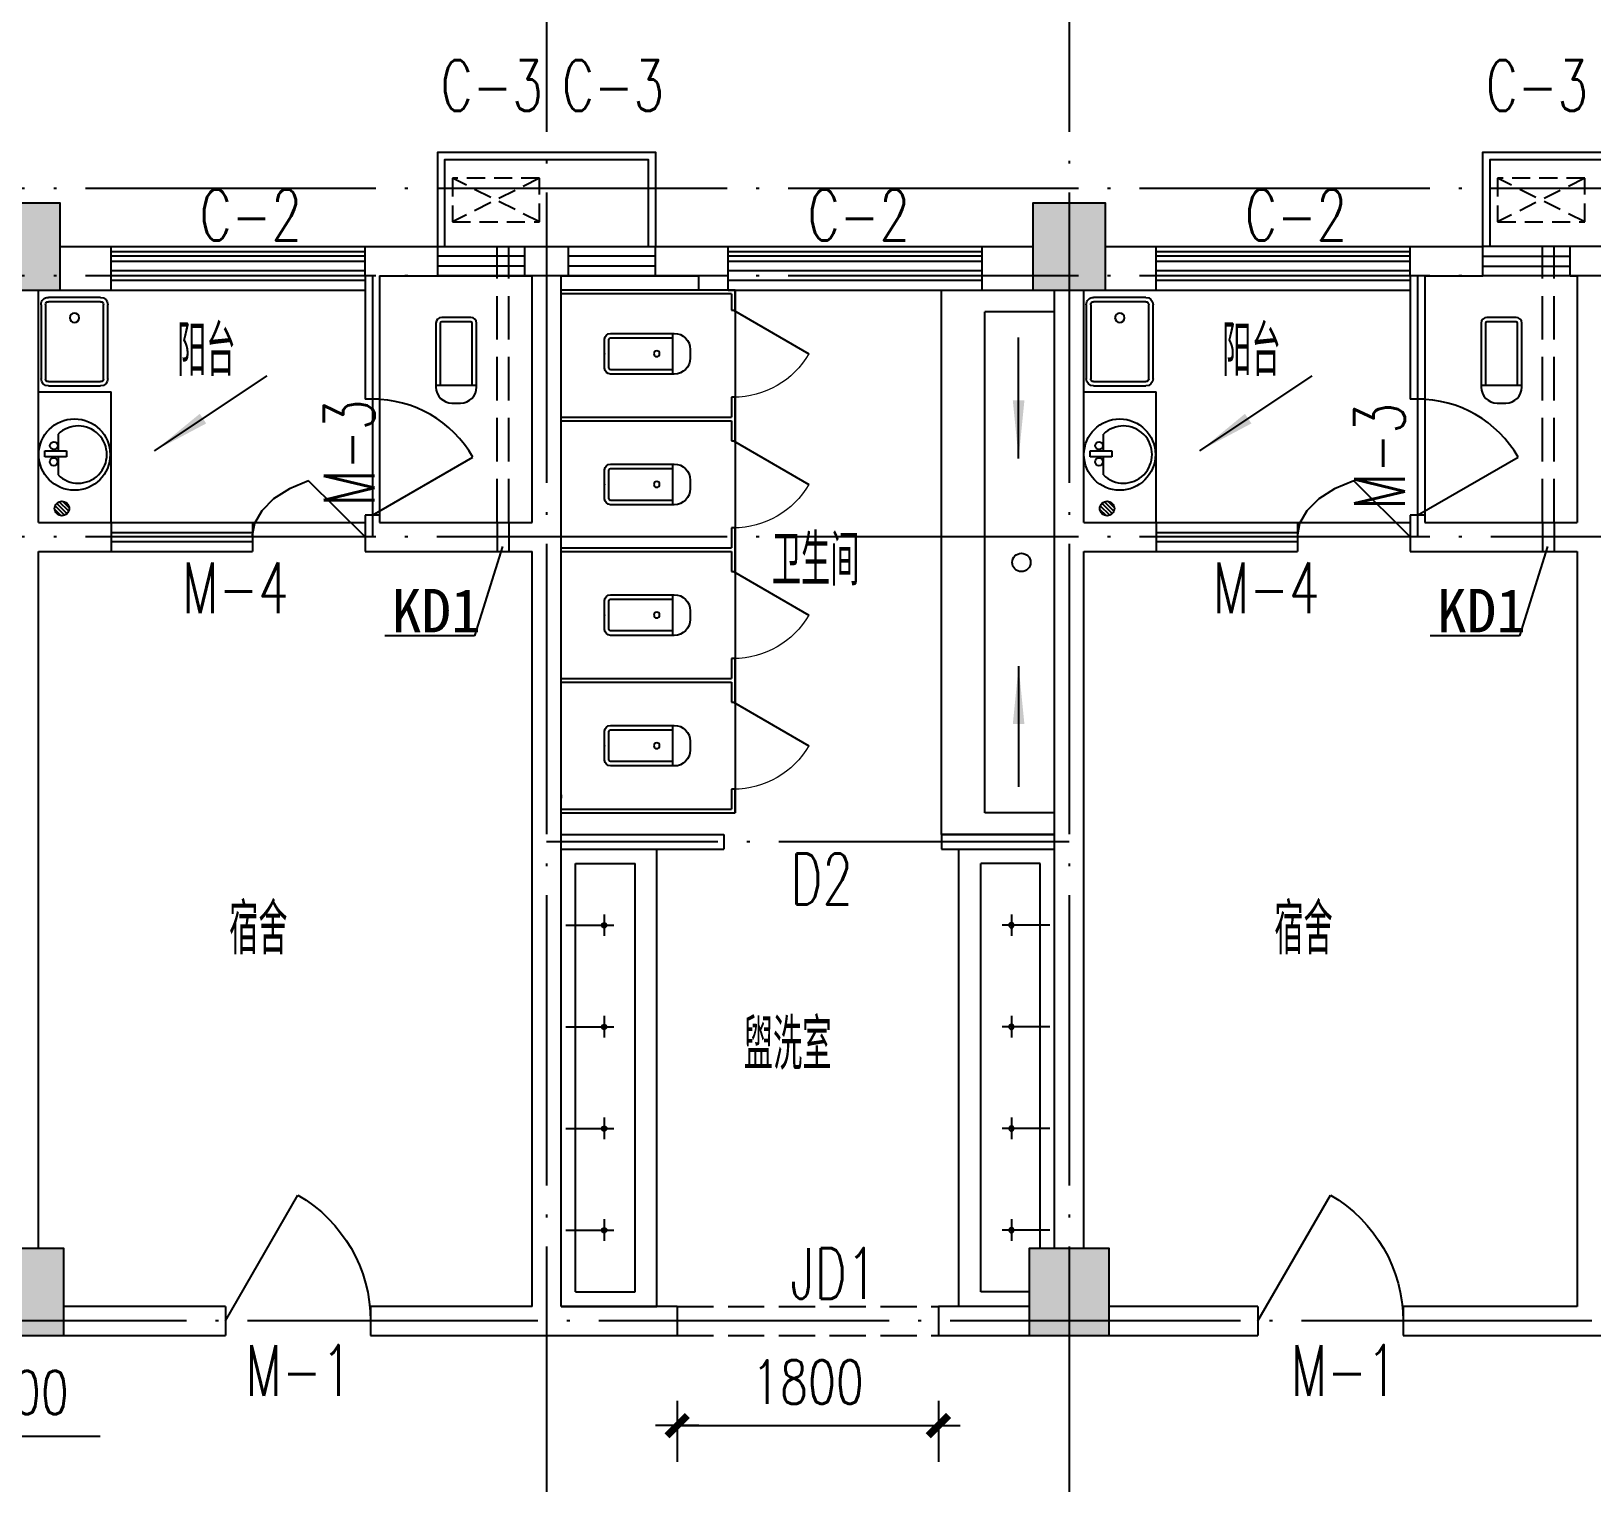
# Model space of a CAD drawing. Extents: x -105837 to 547563, y 466041 to 508041.
# Drawn here: x 100320 to 111070, y 488132 to 498131 of the extents above; entities that cross this region are included whole.
import ezdxf
from ezdxf.enums import TextEntityAlignment as Align

# ---------------------------------------------------------------- set-up
doc = ezdxf.new("R2010")
doc.units = 0
doc.header["$LTSCALE"] = 1000
doc.header["$MEASUREMENT"] = 0
for name, pattern in [('DASH', [0.35, 0.25, -0.1]), ('DOTE', [2.42, 2, -0.2, 0.02, -0.2]), ('HIDDEN2', [0.1875, 0.125, -0.0625])]:
    doc.linetypes.add(name, pattern=pattern)
doc.layers.get('0').update_dxf_attribs({"linetype": 'CONTINUOUS'})
for name, color, linetype in [('2106', 2, 'CONTINUOUS'), ('COLUMN', 4, 'CONTINUOUS'), ('DOTE', 1, 'DOTE'), ('K-空调', 33, 'CONTINUOUS'), ('LATRINE', 6, 'CONTINUOUS'), ('LVTRY', 6, 'CONTINUOUS'), ('PUB_DIM', 3, 'CONTINUOUS'), ('S详图索引', 7, 'CONTINUOUS'), ('t-填充', 8, 'CONTINUOUS'), ('WALL', 255, 'CONTINUOUS'), ('WINDOW', 4, 'CONTINUOUS'), ('WINDOW_TEXT', 7, 'CONTINUOUS'), ('洁具', 6, 'CONTINUOUS'), ('管井', 5, 'CONTINUOUS'), ('门窗名称', 7, 'CONTINUOUS')]:
    doc.layers.add(name, color=color, linetype=linetype)
doc.styles.add('DIM_FONT', font='SIMPLEX.shx', dxfattribs={"width": 0.75})
doc.styles.add('SIMPLEX', font='SIMPLEX.SHX')
doc.styles.get("Standard").update_dxf_attribs({"font": 'txt.shx', "bigfont": 'hzdx.shx'})
doc.styles.add('国标仿宋', font='SIMPLEX.shx', dxfattribs={"width": 0.75, "bigfont": 'gbhzfs.shx'})
doc.styles.add('黑体', font='simhei.ttf', dxfattribs={"width": 0.7})
doc.dimstyles.new('DIMN', dxfattribs={"dimtxt": 300, "dimasz": 1, "dimexe": 250, "dimexo": 300, "dimgap": 150, "dimtad": 1, "dimdec": 0, "dimzin": 0, "dimdsep": 46, "dimtxsty": 'DIM_FONT', "dimblk": '_DIMX', "dimcen": 0.09, "dimclrt": 7, "dimadec": 0, "dimazin": 0, "dimtfac": 1, "dimtdec": 0, "dimtix": 1, "dimtmove": 2, "dimatfit": 3, "dimldrblk": '_DIMX', "dimfxl": 1, "dimtolj": 1, "dimtzin": 0, "dimarcsym": 0})

# ---------------------------------------------------------------- blocks, each defined once
blk = doc.blocks.new('10')
at = {"layer": '2106', "color": 8}
for points in [[(237079, 297460), (236579, 297460), (237079, 296860), (236579, 296860)], [(244279, 297460), (243779, 297460), (244279, 296860), (243779, 296860)], [(237104, 290260), (236554, 290260), (237104, 289660), (236554, 289660)], [(244304, 290260), (243754, 290260), (244304, 289660), (243754, 289660)]]:
    blk.add_solid(points, dxfattribs=at)
at = {"layer": 'COLUMN'}
for points in [[(236579, 296860), (237079, 296860), (237079, 297460), (236579, 297460)], [(243779, 296860), (244279, 296860), (244279, 297460), (243779, 297460)], [(236554, 289660), (237104, 289660), (237104, 290260), (236554, 290260)], [(243754, 289660), (244304, 289660), (244304, 290260), (243754, 290260)]]:
    blk.add_lwpolyline(points, close=True, dxfattribs=at)
blk = doc.blocks.new('_WBLK')
for p, q in [((-0.5, 0.5), (0.5, 0.5)), ((0.5, 0.1667), (-0.5, 0.1667)), ((0.5, -0.1667), (-0.5, -0.1667)), ((-0.5, -0.5), (0.5, -0.5))]:
    blk.add_line(p, q)
at = {"layer": 'WINDOW_TEXT', "style": 'SIMPLEX', "flags": 9}
blk.add_attdef('A', text='', height=1, dxfattribs=at).set_placement((0, 1.5), align=Align.MIDDLE)
blk = doc.blocks.new('_B8IMA')
for p, q in [((0.2774, 1.9293), (0.202, 1.6557)), ((0.5, 0), (0.2774, 1.9293)), ((0.202, 1.6557), (0.1396, 1.3096)), ((0.1396, 1.3096), (0.093, 0.9062)), ((0.093, 0.9062), (0.0642, 0.4632)), ((-0.5, 0.5), (0.0562, 0.5)), ((0.0562, 0.5), (0.0562, -0.5)), ((0.0642, 0.4632), (0.0545, 0)), ((-0.5, 0.15), (0.0562, 0.15)), ((-0.5, -0.15), (0.0562, -0.15)), ((-0.5, -0.5), (0.0562, -0.5))]:
    blk.add_line(p, q)
blk = doc.blocks.new('_dblk')
blk.add_line((-0.5, 0), (0, -0.866))
blk.add_arc((-0.5, 0), 1, 300, 0)
at = {"layer": 'WINDOW_TEXT', "style": 'SIMPLEX', "flags": 9}
blk.add_attdef('A', text='', height=1, dxfattribs=at).set_placement((0, 1.5), align=Align.MIDDLE)
blk = doc.blocks.new('_arrow')
blk.add_solid([(0, 0), (-1, 0.1), (-1, -0.1)])
blk = doc.blocks.new('831Q1OE7')
at = {"color": 0}
for p, q in [((-49, 7), (-7, 49)), ((-47, -18), (18, 47)), ((-35, -35), (35, 35)), ((-18, -47), (47, 18)), ((7, -49), (49, -7))]:
    blk.add_line(p, q, dxfattribs=at)
at = {"extrusion": (0, 0, -1)}
blk.add_ellipse((0, 0), major_axis=(35.4, 35.4), ratio=1, dxfattribs=at)
at = {"width": 0.8, "flags": 9}
for tag in ['XSIZE', 'YSIZE']:
    blk.add_attdef(tag, (0, 0), '', height=0.5, dxfattribs=at)
blk = doc.blocks.new('_E33IEP')
for p, q in [((135, 135), (135, 20)), ((44, -21), (44, 20)), ((44, 20), (194, 20)), ((194, 20), (194, -21)), ((194, -21), (44, -21)), ((135, -21), (135, -144))]:
    blk.add_line(p, q)
for centre, radius in [((248, -5), 246), ((106, 56), 26.7), ((105, -55), 26.7)]:
    blk.add_circle(centre, radius)
blk.add_arc((274, -5), 197, 225.2527, 134.7473)
at = {"style": 'DIM_FONT', "width": 0.8, "flags": 9}
for tag in ['XSIZE', 'YSIZE']:
    blk.add_attdef(tag, (0, 0), '', height=0.5, dxfattribs=at)
at = {"width": 0.8, "flags": 9}
for tag in ['YSIZE', 'XSIZE']:
    blk.add_attdef(tag, (2, -251), '', height=150, dxfattribs=at)
blk = doc.blocks.new('831PN7ET')
for p, q in [((-255, 0), (255, 0)), ((-305, -410), (-305, -50)), ((-275, -410), (-275, -50)), ((-255, -30), (255, -30)), ((275, -50), (275, -410)), ((305, -50), (305, -410)), ((255, -430), (-255, -430)), ((255, -460), (-255, -460))]:
    blk.add_line(p, q)
blk.add_circle((165, -230), 32.5)
for centre, radius, start, end in [((-255, -50), 50, 90, 180), ((255, -50), 50, 0, 90), ((-255, -50), 20, 90, 180), ((255, -50), 20, 0, 90), ((-255, -410), 50, 180, 270), ((-255, -410), 20, 180, 270), ((255, -410), 50, 270, 0), ((255, -410), 20, 270, 0)]:
    blk.add_arc(centre, radius, start, end)
at = {"width": 0.8, "flags": 9}
for tag in ['XSIZE', 'YSIZE']:
    blk.add_attdef(tag, (0, 0), '', height=0.5, dxfattribs=at)
blk = doc.blocks.new('831OOUV1')
for p, q in [((100, 0), (-100, 0)), ((-140, -40), (-140, -480)), ((-110, -40), (-110, -470)), ((100, -30), (-100, -30)), ((110, -470), (110, -40)), ((140, -480), (140, -40)), ((140, -470), (-140, -470)), ((-30, -590), (30, -590))]:
    blk.add_line(p, q)
for centre, radius, start, end in [((-100, -40), 40, 90, 180), ((100, -40), 40, 0, 90), ((-100, -40), 10, 90, 180), ((100, -40), 10, 0, 90), ((-30, -480), 110, 180, 270), ((30, -480), 110, 270, 0)]:
    blk.add_arc(centre, radius, start, end)
at = {"width": 0.8, "flags": 9}
for tag in ['XSIZE', 'YSIZE']:
    blk.add_attdef(tag, (0, 0), '', height=0.5, dxfattribs=at)
blk = doc.blocks.new('$TCHSYS$APDOOR2D')
blk.add_line((0.5, 0), (0, 0.866))
at = {"lineweight": 13}
blk.add_arc((0.5, 0), 1, 120, 180, dxfattribs=at)
blk = doc.blocks.new('$lvtry$00000202')
for p, q in [((-140, -40, 0), (-140, -480, 0)), ((-110, -40, 0), (-110, -470, 0)), ((100, 0, 0), (-100, 0, 0)), ((100, -30, 0), (-100, -30, 0)), ((110, -470, 0), (110, -40, 0)), ((140, -480, 0), (140, -40, 0)), ((140, -470, 0), (-140, -470, 0)), ((-30, -590, 0), (30, -590, 0))]:
    blk.add_line(p, q)
blk.add_circle((0, -359, 0), 20)
for centre, radius, start, end in [((-100, -40, 0), 40, 90, 180), ((-100, -40, 0), 10, 90, 180), ((100, -40, 0), 40, 0, 90), ((100, -40, 0), 10, 0, 90), ((-30, -480, 0), 110, 180, 270), ((30, -480, 0), 110, 270, 0)]:
    blk.add_arc(centre, radius, start, end)
blk.add_point((0, 0))
blk = doc.blocks.new('_DIMX')
blk.add_line((-150, 0), (150, 0))
at = {"const_width": 50}
blk.add_lwpolyline([(-70, -70), (70, 70)], dxfattribs=at)
blk = doc.blocks.new('831QRVKR')
for p, q in [((0, 0), (0, -329.6)), ((75.7, -264.7), (-73.5, -264.7))]:
    blk.add_line(p, q)
blk.add_circle((0, -264.7), 16.2)
at = {"width": 0.8, "flags": 9}
for tag in ['YSIZE', 'XSIZE']:
    blk.add_attdef(tag, (0, 0), '', height=0.5, dxfattribs=at)

msp = doc.modelspace()

# ---------------------------------------------------------------- linework, layer by layer
for p, q in [((100870.1323, 496647.06735), (102620.1323, 496647.06735)), ((105120.1323, 496647.06735), (106870.1323, 496647.06735)), ((108070.1323, 496647.06735), (109820.1323, 496647.06735)), ((102720.1323, 495597.06735), (102720.1323, 494797.06735)), ((109920.1323, 495597.06735), (109920.1323, 494797.06735)), ((101843.47768, 494747.06735), (102620.1323, 494747.06735)), ((109043.47768, 494747.06735), (109820.1323, 494747.06735))]:
    msp.add_line(p, q)
at = {"layer": 'DOTE'}
for p, q in [((103870.1323, 499439.05978), (103870.1323, 476824.65569)), ((107470.1323, 499439.05978), (107470.1323, 476824.65569)), ((126894.95214, 497047.06735), (77176.09547, 497047.06735)), ((126894.95214, 496447.06735), (77176.09547, 496447.06735)), ((102670.1323, 496447.06735), (102670.1323, 494647.06735)), ((109870.1323, 496447.06735), (109870.1323, 494647.06735)), ((126894.95214, 494647.06735), (77176.09547, 494647.06735)), ((107470.1323, 492547.06735), (103870.1323, 492547.06735)), ((111070.1323, 489247.06735), (77176.09547, 489247.06735))]:
    msp.add_line(p, q, dxfattribs=at)
at = {"layer": 'K-空调', "linetype": 'HIDDEN2'}
for p, q in [((103821.08566, 496818.21471, 1272.79221), (103221.08566, 497118.21471, 1272.79221)), ((103821.08566, 497118.21471, 1272.79221), (103221.08566, 496818.21471, 1272.79221)), ((111021.08566, 496818.21471, 1272.79221), (110421.08566, 497118.21471, 1272.79221)), ((111021.08566, 497118.21471, 1272.79221), (110421.08566, 496818.21471, 1272.79221))]:
    msp.add_line(p, q, dxfattribs=at)
at = {"layer": 'K-空调'}
for points in [[(103120.1323, 496647.06735), (103120.1323, 497297.06735), (104620.1323, 497297.06735), (104620.1323, 496647.06735)], [(110320.1323, 496647.06735), (110320.1323, 497297.06735), (111820.1323, 497297.06735), (111820.1323, 496647.06735)], [(103170.1323, 496647.06735), (103170.1323, 497247.06735), (104570.1323, 497247.06735), (104570.1323, 496647.06735)], [(110370.1323, 496647.06735), (110370.1323, 497247.06735), (111770.1323, 497247.06735), (111770.1323, 496647.06735)]]:
    msp.add_lwpolyline(points, dxfattribs=at)
at = {"layer": 'K-空调', "linetype": 'HIDDEN2', "elevation": 1272.79221}
for points in [[(103221.08566, 497118.21471), (103221.08566, 496818.21471), (103821.08566, 496818.21471), (103821.08566, 497118.21471)], [(110421.08566, 497118.21471), (110421.08566, 496818.21471), (111021.08566, 496818.21471), (111021.08566, 497118.21471)]]:
    msp.add_lwpolyline(points, close=True, dxfattribs=at)
at = {"layer": 'LATRINE', "linetype": 'Continuous'}
for p, q in [((105170.1323, 496347.06735), (103970.1323, 496347.06735)), ((105170.1323, 496347.06735), (105170.1323, 493647.06735)), ((105170.1323, 496209.56735), (105170.1323, 496347.06735)), ((106590.1323, 492597.06735), (106590.1323, 496347.06735)), ((105145.1323, 496322.06735), (103970.1323, 496322.06735)), ((105145.1323, 496322.06735), (105145.1323, 496209.56735)), ((105145.1323, 496209.56735), (105170.1323, 496209.56735)), ((106890.1323, 492747.06735), (106890.1323, 496197.06735)), ((107370.1323, 496197.06735), (106890.1323, 496197.06735)), ((105170.1323, 495609.56735), (105145.1323, 495609.56735)), ((105145.1323, 495609.56735), (105145.1323, 495472.06735)), ((105170.1323, 495459.56735), (105170.1323, 495609.56735)), ((103970.1323, 495472.06735), (105145.1323, 495472.06735)), ((103970.1323, 495447.06735), (105145.1323, 495447.06735)), ((105145.1323, 495447.06735), (105145.1323, 495309.56735)), ((105170.1323, 495309.56735), (105170.1323, 495459.56735)), ((105170.1323, 495447.06735), (105170.1323, 492747.06735)), ((105145.1323, 495309.56735), (105170.1323, 495309.56735)), ((105145.1323, 494709.56735), (105145.1323, 494572.06735)), ((105170.1323, 494709.56735), (105145.1323, 494709.56735)), ((105170.1323, 494547.06735), (105170.1323, 494709.56735)), ((103970.1323, 494572.06735), (105145.1323, 494572.06735)), ((103970.1323, 494547.06735), (105145.1323, 494547.06735)), ((105145.1323, 494547.06735), (105145.1323, 494409.56735)), ((105170.1323, 494409.56735), (105170.1323, 494559.56735)), ((105145.1323, 494409.56735), (105170.1323, 494409.56735)), ((105145.1323, 493809.56735), (105145.1323, 493672.06735)), ((105170.1323, 493809.56735), (105145.1323, 493809.56735)), ((105170.1323, 493647.06735), (105170.1323, 493809.56735)), ((103970.1323, 493672.06735), (105145.1323, 493672.06735)), ((103970.1323, 493647.06735), (105145.1323, 493647.06735)), ((105145.1323, 493647.06735), (105145.1323, 493509.56735)), ((105170.1323, 493509.56735), (105170.1323, 493659.56735)), ((105145.1323, 493509.56735), (105170.1323, 493509.56735)), ((105170.1323, 492909.56735), (105145.1323, 492909.56735)), ((105145.1323, 492909.56735), (105145.1323, 492772.06735)), ((105170.1323, 492747.06735), (105170.1323, 492909.56735)), ((103970.1323, 492872.06735), (103970.1323, 492847.06735)), ((103970.1323, 492772.06735), (105145.1323, 492772.06735)), ((103970.1323, 492747.06735), (105170.1323, 492747.06735)), ((107370.1323, 492747.06735), (106890.1323, 492747.06735)), ((107370.1323, 492597.06735), (106590.1323, 492597.06735)), ((104629.6323, 489347.06735), (104629.6323, 492497.06735)), ((106710.6323, 489347.06735), (106710.6323, 492497.06735)), ((104069.6323, 492397.06735), (104479.6323, 492397.06735)), ((104069.6323, 489446.56735), (104069.6323, 492397.06735)), ((104479.6323, 489447.06735), (104479.6323, 492397.06735)), ((106860.6323, 489447.06735), (106860.6323, 492397.06735)), ((107270.6323, 492397.06735), (106860.6323, 492397.06735)), ((107270.6323, 489747.06735), (107270.6323, 492397.06735)), ((103969.6323, 489347.06735), (104629.6323, 489347.06735)), ((104069.6323, 489447.06735), (104479.6323, 489447.06735)), ((107195.13154, 489447.06735), (106860.6323, 489447.06735))]:
    msp.add_line(p, q, dxfattribs=at)
at = {"layer": 'LVTRY', "linetype": 'Continuous'}
msp.add_circle((107141.37985, 494471.56735), 63.31652, dxfattribs=at)
at = {"layer": 'PUB_DIM'}
msp.add_line((99496.10265, 488453.71915), (100794.67408, 488453.71915), dxfattribs=at)
for points in [[(107121.85348, 495188.26718), (107121.85348, 496020.38829)], [(107121.85348, 493758.01721), (107121.85348, 492925.8961)]]:
    msp.add_lwpolyline(points, dxfattribs=at)
at = {"layer": 'PUB_DIM', "elevation": 1272.79221}
for points in [[(101170.20426, 495240.60548), (101945.0932, 495756.79931)], [(108370.20426, 495240.60548), (109145.0932, 495756.79931)]]:
    msp.add_lwpolyline(points, dxfattribs=at)
at = {"layer": 't-填充', "color": 6}
for p, q in [((100870.1323, 496614.43616), (102620.1323, 496614.43616)), ((100870.1323, 496584.43616), (102620.1323, 496584.43616)), ((105120.1323, 496614.43616), (106870.1323, 496614.43616)), ((105120.1323, 496584.43616), (106870.1323, 496584.43616)), ((108070.1323, 496614.43616), (109820.1323, 496614.43616)), ((108070.1323, 496584.43616), (109820.1323, 496584.43616))]:
    msp.add_line(p, q, dxfattribs=at)
at = {"layer": 'WALL', "linetype": 'Continuous'}
for p, q in [((100520.1323, 496647.06735), (100870.1323, 496647.06735)), ((102620.1323, 496647.06735), (103120.1323, 496647.06735)), ((103720.1323, 496647.06735), (103770.1323, 496647.06735)), ((103770.1323, 496647.06735), (104020.1323, 496647.06735)), ((104620.1323, 496647.06735), (105120.1323, 496647.06735)), ((106870.1323, 496647.06735), (107220.13154, 496647.06735)), ((107720.13154, 496647.06735), (108070.1323, 496647.06735)), ((109820.1323, 496647.06735), (110320.1323, 496647.06735)), ((111220.1323, 496647.06735), (110920.1323, 496647.06735)), ((102720.1323, 496447.06735), (103120.1323, 496447.06735)), ((103720.1323, 496447.06735), (103770.1323, 496447.06735)), ((103769.6323, 496447.06735), (103770.1323, 496446.56735)), ((103770.1323, 494747.06735), (103770.1323, 496447.06735)), ((103970.1323, 489347.06735), (103970.1323, 496447.06735)), ((103970.6323, 496447.06735), (103970.1323, 496446.56735)), ((103970.1323, 496446.56735), (103970.6323, 496447.06735)), ((103970.1323, 496447.06735), (104020.1323, 496447.06735)), ((104620.1323, 496447.06735), (104920.1323, 496447.06735)), ((109920.1323, 496447.06735), (110320.1323, 496447.06735)), ((110920.1323, 496447.06735), (110970.1323, 496447.06735)), ((110920.1323, 496446.56735), (110970.1323, 496446.56735)), ((110970.1323, 496446.56735), (110969.6323, 496447.06735)), ((110970.1323, 496447.06735), (110970.1323, 494747.06735)), ((100370.1323, 494747.06735), (100370.1323, 496347.06735)), ((100520.1323, 496347.06735), (100870.1323, 496347.06735)), ((106870.1323, 496347.06735), (107370.1323, 496347.06735)), ((107369.6323, 496347.06735), (107370.1323, 496346.56735)), ((107370.1323, 489747.06735), (107370.1323, 496347.06735)), ((107570.1323, 496347.06735), (108070.1323, 496347.06735)), ((107570.1323, 494747.06735), (107570.1323, 496347.06735)), ((107570.1323, 496346.56735), (107570.6323, 496347.06735)), ((100370.1323, 489747.06735), (100370.1323, 494547.06735)), ((103770.1323, 489347.06735), (103770.1323, 494547.06735)), ((107570.1323, 489747.06735), (107570.1323, 494547.06735)), ((110970.1323, 494547.06735), (110970.1323, 489347.06735)), ((101657.6323, 489347.06735), (100545.1323, 489347.06735)), ((103770.1323, 489347.06735), (102657.6323, 489347.06735)), ((104770.1323, 489347.06735), (103970.1323, 489347.06735)), ((107195.13154, 489347.06735), (106570.1323, 489347.06735)), ((108770.1323, 489347.06735), (107745.13154, 489347.06735)), ((110970.1323, 489347.06735), (109770.1323, 489347.06735)), ((98970.1323, 489147.06735), (100545.1323, 489147.06735)), ((100545.1323, 489147.06735), (101657.6323, 489147.06735)), ((102657.6323, 489147.06735), (104770.1323, 489147.06735)), ((106570.1323, 489147.06735), (107470.1323, 489147.06735)), ((107470.1323, 489147.06735), (108770.1323, 489147.06735)), ((109770.1323, 489147.06735), (111170.1323, 489147.06735))]:
    msp.add_line(p, q, dxfattribs=at)
at = {"layer": 'WALL'}
for p, q in [((100870.1323, 496347.06735), (100870.1323, 496647.06735)), ((102620.1323, 496447.06735), (102620.1323, 496647.06735)), ((103120.1323, 496447.06735), (103120.1323, 496647.06735)), ((103720.1323, 496447.06735), (103720.1323, 496647.06735)), ((104020.1323, 496447.06735), (104020.1323, 496647.06735)), ((104620.1323, 496447.06735), (104620.1323, 496647.06735)), ((105120.1323, 496347.06735), (105120.1323, 496647.06735)), ((106870.1323, 496347.06735), (106870.1323, 496647.06735)), ((108070.1323, 496347.06735), (108070.1323, 496647.06735)), ((109820.1323, 496447.06735), (109820.1323, 496647.06735)), ((110320.1323, 496447.06735), (110320.1323, 496647.06735)), ((110920.1323, 496447.06735), (110920.1323, 496647.06735)), ((102620.1323, 496447.06735), (102620.1323, 495597.06735)), ((102720.1323, 496447.06735), (102720.1323, 495597.06735)), ((104920.1323, 496347.06735), (104920.1323, 496447.06735)), ((109820.1323, 496447.06735), (109820.1323, 495597.06735)), ((109920.1323, 496447.06735), (109920.1323, 495597.06735)), ((105120.1323, 496347.06735), (104920.1323, 496347.06735)), ((102720.1323, 495597.06735), (102620.1323, 495597.06735)), ((109920.1323, 495597.06735), (109820.1323, 495597.06735)), ((100370.1323, 494747.06735), (100870.1323, 494747.06735)), ((100870.1323, 494747.06735), (100870.1323, 494547.06735)), ((102720.1323, 494797.06735), (102620.1323, 494797.06735)), ((102620.1323, 494797.06735), (102620.1323, 494747.06735)), ((102620.1323, 494747.06735), (102620.1323, 494547.06735)), ((102720.1323, 494797.06735), (102720.1323, 494747.06735)), ((102720.1323, 494747.06735), (103770.1323, 494747.06735)), ((107570.1323, 494747.06735), (108070.1323, 494747.06735)), ((108070.1323, 494747.06735), (108070.1323, 494547.06735)), ((109920.1323, 494797.06735), (109820.1323, 494797.06735)), ((109820.1323, 494797.06735), (109820.1323, 494747.06735)), ((109820.1323, 494747.06735), (109820.1323, 494547.06735)), ((109920.1323, 494797.06735), (109920.1323, 494747.06735)), ((109920.1323, 494747.06735), (110970.1323, 494747.06735)), ((100370.1323, 494547.06735), (100870.1323, 494547.06735)), ((102620.1323, 494547.06735), (103770.1323, 494547.06735)), ((107570.1323, 494547.06735), (108070.1323, 494547.06735)), ((109820.1323, 494547.06735), (110970.1323, 494547.06735)), ((103970.1323, 492597.06735), (105090.1323, 492597.06735)), ((105090.1323, 492597.06735), (105090.1323, 492497.06735)), ((106590.1323, 492597.06735), (106590.1323, 492497.06735)), ((106590.1323, 492597.06735), (107370.1323, 492597.06735)), ((103970.1323, 492497.06735), (105090.1323, 492497.06735)), ((106590.1323, 492497.06735), (107370.1323, 492497.06735)), ((101657.6323, 489347.06735), (101657.6323, 489147.06735)), ((102657.6323, 489347.06735), (102657.6323, 489147.06735)), ((104770.1323, 489347.06735), (104770.1323, 489147.06735)), ((106570.1323, 489347.06735), (106570.1323, 489147.06735)), ((108770.1323, 489347.06735), (108770.1323, 489147.06735)), ((109770.1323, 489347.06735), (109770.1323, 489147.06735))]:
    msp.add_line(p, q, dxfattribs=at)
at = {"layer": 'WALL', "linetype": 'DASH'}
for p, q in [((104770.1323, 489347.06735), (106570.1323, 489347.06735)), ((104770.1323, 489147.06735), (106570.1323, 489147.06735))]:
    msp.add_line(p, q, dxfattribs=at)
at = {"layer": '洁具'}
for p, q in [((100370.1323, 495647.06735), (100870.1323, 495647.06735)), ((100870.1323, 494747.06735), (100870.1323, 495647.06735)), ((107570.1323, 495647.06735), (108070.1323, 495647.06735)), ((108070.1323, 494747.06735), (108070.1323, 495647.06735))]:
    msp.add_line(p, q, dxfattribs=at)
at = {"layer": '管井', "linetype": 'DASH', "ltscale": 1.2}
for p, q in [((103530.1336, 494747.06735), (103530.1336, 496647.06735)), ((103610.1336, 494747.06735), (103610.1336, 496647.06735)), ((110730.1336, 494747.06735), (110730.1336, 496647.06735)), ((110810.1336, 494747.06735), (110810.1336, 496647.06735))]:
    msp.add_line(p, q, dxfattribs=at)
at = {"layer": '管井', "ltscale": 0.5}
for p, q in [((103530.1336, 494747.06735), (103530.13252, 494547.06735)), ((103610.1336, 494747.06735), (103610.13252, 494547.06735)), ((110730.1336, 494747.06735), (110730.13252, 494547.06735)), ((110810.1336, 494747.06735), (110810.13252, 494547.06735)), ((103565.54725, 494581.37311), (103372.8003, 493967.32445)), ((110765.54725, 494581.37311), (110572.8003, 493967.32445)), ((103372.8003, 493967.32445), (102756.93112, 493967.32339)), ((110572.8003, 493967.32445), (109956.93112, 493967.32339))]:
    msp.add_line(p, q, dxfattribs=at)

# ---------------------------------------------------------------- block references
at = {"layer": 'COLUMN'}
msp.add_blockref('10', (-136558.38779, 199486.74693), dxfattribs=at)
at = {"layer": 'LATRINE', "linetype": 'Continuous', "xscale": -600, "yscale": 600, "zscale": 25}
for p, rotation in [((105157.6323, 495909.56735), 269.9999999999778), ((105157.6323, 495009.56735), 269.9999999999555), ((105157.6323, 494109.56735), 269.9999999999555), ((105157.6323, 493209.56735), 269.9999999999555)]:
    msp.add_blockref('$TCHSYS$APDOOR2D', p, dxfattribs=dict(at, rotation=rotation))
at = {"layer": 'LATRINE', "linetype": 'Continuous', "rotation": 90}
for p in [(104003.00277, 491972.06735), (104003.00277, 491272.06735), (104003.00277, 490572.06735), (104003.00277, 489872.06735)]:
    msp.add_blockref('831QRVKR', p, dxfattribs=at)
at = {"layer": 'LATRINE', "linetype": 'Continuous', "xscale": -1, "rotation": 270}
for p in [(107337.26183, 491972.06735), (107337.26183, 491272.06735), (107337.26183, 490572.06735), (107337.26183, 489872.06735)]:
    msp.add_blockref('831QRVKR', p, dxfattribs=at)
at = {"layer": 'LVTRY', "linetype": 'Continuous', "yscale": -1, "rotation": 270}
for p in [(104270.1323, 495909.56735), (104270.1323, 495009.56735), (104270.1323, 494109.56735), (104270.1323, 493209.56735)]:
    msp.add_blockref('$lvtry$00000202', p, dxfattribs=at)
at = {"layer": 'PUB_DIM', "yscale": 400, "zscale": 400}
for p, xscale, rotation in [((107121.85348, 495188.26718), 400, 270), ((101170.20426, 495240.60548, 1272.79221), -400.0000000000549, 33.66964800800097), ((108370.20426, 495240.60548, 1272.79221), -400.0000000000549, 33.66964800800097), ((107121.85348, 493758.01721), -400, 270)]:
    msp.add_blockref('_arrow', p, dxfattribs=dict(at, xscale=xscale, rotation=rotation))
at = {"layer": 't-填充', "xscale": -1}
for p in [(100531.34003, 494843.33751, 1272.79221), (107731.34003, 494843.33751, 1272.79221)]:
    msp.add_blockref('831Q1OE7', p, dxfattribs=at)
at = {"layer": 'WINDOW'}
for p, xscale, yscale, zscale in [((101745.1323, 496447.06735), 1750, 199.9999999934807, 1750), ((103420.1323, 496547.06735), 600, 199.9999999997381, 600), ((104320.1323, 496547.06735), 600, 199.9999999998836, 600), ((105995.1323, 496447.06735), 1750.000000000029, 199.9999999999127, 1750.000000000029), ((108945.1323, 496447.06735), 1750, 200.0000001369917, 1750)]:
    msp.add_blockref('_WBLK', p, dxfattribs=dict(at, xscale=xscale, yscale=yscale, zscale=zscale))
for name, p, xscale, yscale, zscale, rotation in [('_WBLK', (110620.1323, 496547.06735), -599.9999999999854, 199.9999999188294, 599.9999999999853, 359.9999999960008), ('_dblk', (102670.1323, 495197.06735), 800, 800, 800, 90), ('_dblk', (109870.1323, 495197.06735), -800, -800, 800, 270), ('_B8IMA', (101745.1323, 494647.06735), -1749.999999999971, -200, 1749.999999999971, 180), ('_B8IMA', (108945.1323, 494647.06735), -1750.000000000029, -200, 1750.000000000029, 180), ('_dblk', (102157.6323, 489247.06735), -1000.000000000058, 1000.000000000058, 1000.000000000058, 180), ('_dblk', (109270.1323, 489247.06735), -1000.000000000029, 1000.000000000029, 1000.000000000029, 180)]:
    msp.add_blockref(name, p, dxfattribs=dict(at, xscale=xscale, yscale=yscale, zscale=zscale, rotation=rotation))
at = {"layer": '洁具', "xscale": -1, "rotation": 270}
for p in [(100848.23609, 495992.45574), (108048.23609, 495992.45574)]:
    msp.add_blockref('831PN7ET', p, dxfattribs=at)
at = {"layer": '洁具'}
for name, p in [('831OOUV1', (103248.25415, 496159.74745)), ('831OOUV1', (110448.25415, 496159.74745)), ('_E33IEP', (100370.1323, 495219.74239)), ('_E33IEP', (107570.1323, 495219.74239))]:
    msp.add_blockref(name, p, dxfattribs=at)

# ---------------------------------------------------------------- texts
at = {"layer": 'PUB_DIM', "color": 7, "style": 'DIM_FONT', "width": 0.75}
msp.add_text('3.600', height=300, dxfattribs=at).set_placement((100145.38837, 488753.71915), align=Align.MIDDLE)
at = {"layer": 'S详图索引', "style": '国标仿宋', "width": 0.8}
for s, p in [('阳台', (101324.14428, 495756.07454, 1272.79221)), ('阳台', (108524.14428, 495756.07454, 1272.79221)), ('卫生间', (105420.8555, 494312.55601)), ('宿舍', (101683.198, 491772.01901)), ('宿舍', (108883.198, 491772.01901)), ('盥洗室', (105228.63724, 490976.84373))]:
    msp.add_text(s, height=350, dxfattribs=at).set_placement(p)
at = {"layer": '管井', "ltscale": 0.5, "style": '黑体'}
for p in [(103110.54944, 494139.68496), (110310.54944, 494139.68496)]:
    msp.add_text('KD1', height=300, rotation=0.000310947, dxfattribs=at).set_placement(p, align=Align.MIDDLE)
at = {"layer": '门窗名称', "style": '国标仿宋', "width": 0.7}
for s, p in [('C-3', (103140.63062, 497582.06717)), ('C-3', (103975.9133, 497582.06717)), ('C-3', (110340.63062, 497582.06717)), ('C-2', (101480.70362, 496689.63742)), ('C-2', (105668.75838, 496689.63742)), ('C-2', (108680.70362, 496689.63742)), ('M-4', (101358.75224, 494122.19318)), ('M-4', (108459.64813, 494122.19318)), ('D2', (105549.39843, 492116.36288)), ('JD1', (105549.39843, 489399.23055)), ('M-1', (101795.6038, 488730.91061)), ('M-1', (108995.6038, 488730.91061))]:
    msp.add_text(s, height=350, dxfattribs=at).set_placement(p)
for p in [(102685.35755, 494858.98317), (109783.28248, 494835.36545)]:
    msp.add_text('M-3', height=350, rotation=90, dxfattribs=at).set_placement(p)

# ---------------------------------------------------------------- dimensions: what is measured, and where the dimension line sits
at = {"layer": 'PUB_DIM'}
msp.add_aligned_dim(p1=(104770.1323, 488997.01594, 1272.79221), p2=(106570.1323, 488997.01594, 1272.79221), distance=-471.13456, dimstyle='DIMN', dxfattribs=at).render()

doc.saveas('drawing.dxf')
